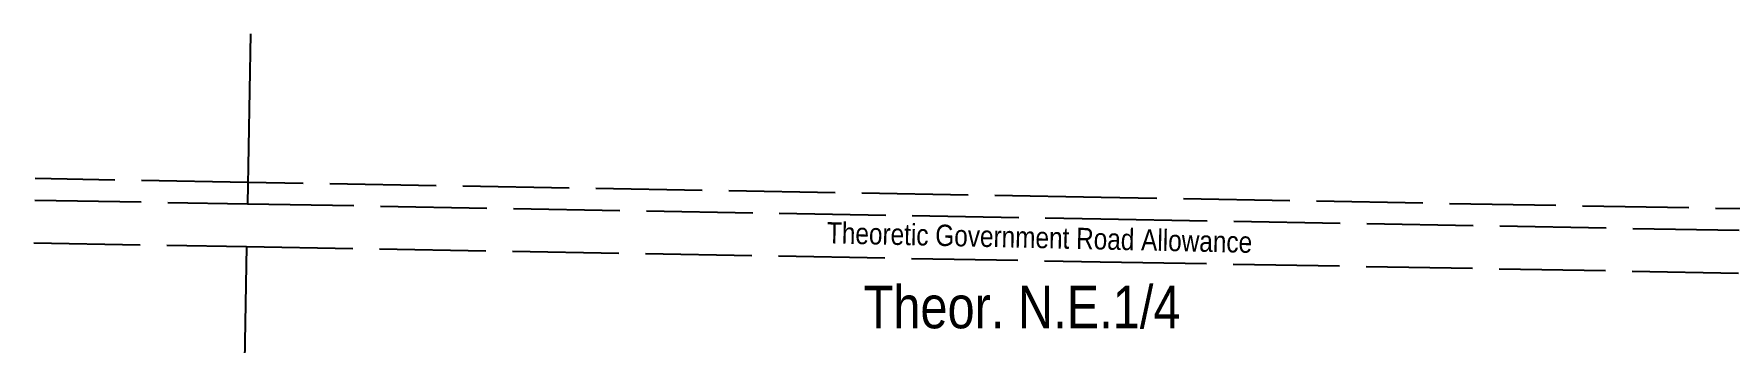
# Model space of a CAD drawing. Extents: x 405326 to 424052, y 6044755 to 6062236.
# Drawn here: x 416674 to 417471, y 6056221 to 6056365 of the extents above; entities that cross this region are included whole.
import ezdxf
from ezdxf.enums import TextEntityAlignment as Align

# ---------------------------------------------------------------- set-up
doc = ezdxf.new("R2010")
doc.units = 0
doc.header["$LTSCALE"] = 5
doc.linetypes.add('foc-QUARTERLINE', pattern=[33, 25, -3, 2, -3])
doc.linetypes.add('foc-UNSURVEYED', pattern=[12.5, 10, -2.5])
for name, color, linetype in [('C-SYMBOL', 7, 'Continuous'), ('L-ROAD-T', 7, 'Continuous'), ('L-SECQ', 8, 'foc-QUARTERLINE'), ('L-USEC', 7, 'foc-UNSURVEYED')]:
    doc.layers.add(name, color=color, linetype=linetype)
doc.styles.add('175L', font='ARIALN.TTF', dxfattribs={"height": 20})
doc.styles.add('80L', font='ARIALN.TTF', dxfattribs={"height": 10})

msp = doc.modelspace()

# ---------------------------------------------------------------- linework, layer by layer
at = {"layer": 'L-SECQ'}
for p, q in [((416775.912, 6056365.393), (416774.445, 6056285.559)), ((416774.088, 6056265.454), (416759.876, 6055491.421))]:
    msp.add_line(p, q, dxfattribs=at)
at = {"layer": 'L-USEC'}
for p, q in [((416774.642, 6056295.611), (416674.702, 6056297.383)), ((417175.684, 6056288.501), (416774.642, 6056295.611)), ((416674.518, 6056287.33), (416774.445, 6056285.559)), ((416774.445, 6056285.559), (417175.49, 6056278.449)), ((417576.726, 6056281.391), (417175.684, 6056288.501)), ((417175.49, 6056278.449), (417576.543, 6056271.339)), ((416674.149, 6056267.226), (416774.088, 6056265.454)), ((416774.088, 6056265.454), (417175.133, 6056258.344)), ((417175.133, 6056258.344), (417576.178, 6056251.235))]:
    msp.add_line(p, q, dxfattribs=at)

# ---------------------------------------------------------------- texts
at = {"layer": 'C-SYMBOL', "color": 3, "style": '175L'}
msp.add_text('Theor. N.E.1/4', height=19.99102, dxfattribs=at).set_placement((417138.441, 6056221.054), align=Align.BOTTOM_CENTER)
at = {"layer": 'L-ROAD-T', "style": '80L'}
msp.add_text('Theoretic Government Road Allowance', height=9.99551, rotation=358.71094, dxfattribs=at).set_placement((417146.698, 6056269.721), align=Align.MIDDLE_CENTER)

doc.saveas('drawing.dxf')
